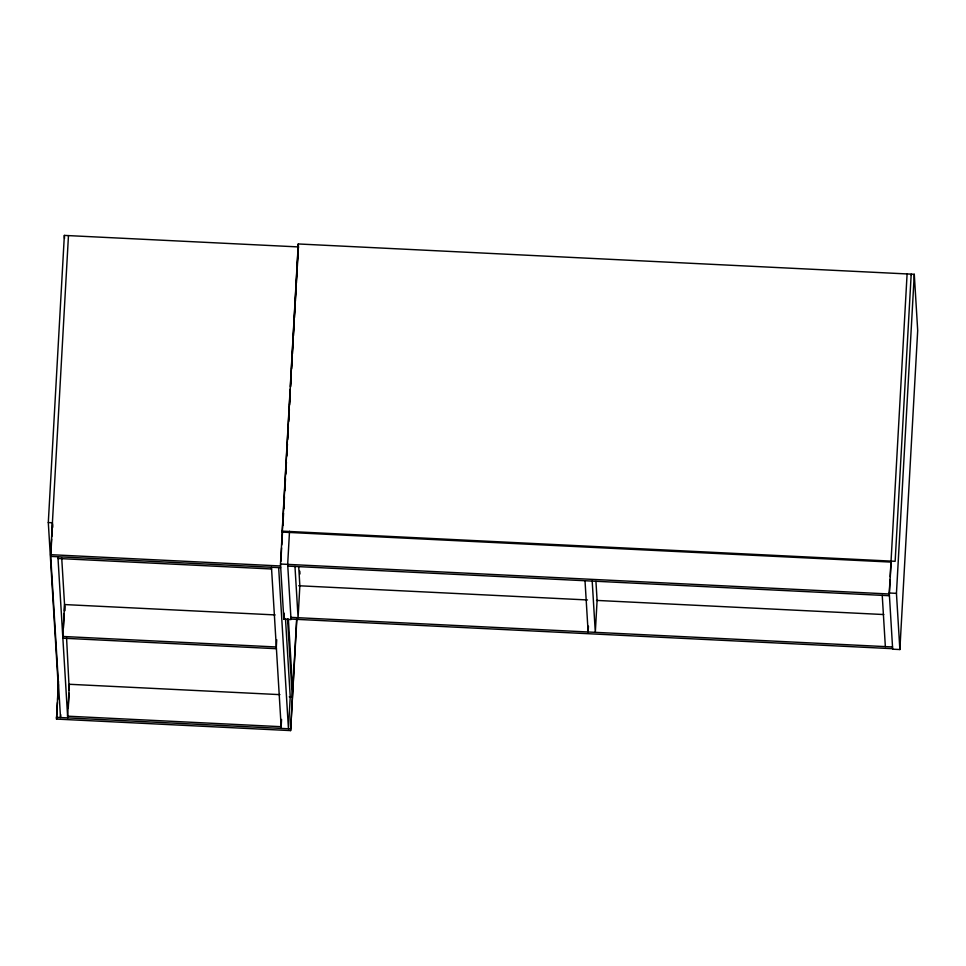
<?xml version="1.0" encoding="UTF-8"?>
<svg xmlns="http://www.w3.org/2000/svg" width="966" height="966" viewBox="0 0 966 966"><rect width="100%" height="100%" fill="white"/><g stroke="black" fill="none" stroke-linecap="round" stroke-linejoin="round"><path stroke-width="1.45" d="M58.262 686.428L48.3 522.558L64.36 235.402L298.446 246.922M60.689 714.647L60.52 717.557L50.618 554.677L68.465 235.607M50.884 553.494L51.705 538.992M51.826 536.83L52.514 524.49M296.84 619.23L290.609 730.598L56.523 719.078L58.443 681.223M56.523 719.078L57.453 702.523M57.622 699.505L58.455 684.459M63.43 628.033L64.239 613.531M64.408 610.633L64.65 606.286M68.284 707.752L69.093 693.25M69.25 690.352L66.569 637.802M890.29 576.593L891.099 562.091L282.265 532.109L282.205 531.131L298.265 243.963L914.283 274.296L917.7 330.481L899.865 649.538L892.669 649.188L889.263 593.003L907.098 273.946M289.522 531.264L287.675 564.373L291.032 619.568L283.835 619.218L280.49 564.023L290.259 389.286M290.416 386.424L298.325 244.953M280.852 561.475L281.613 547.927M281.782 544.921L282.543 531.372M282.881 525.359L283.545 513.32M283.799 508.804L284.475 496.765M284.813 490.74L285.489 478.701M285.743 474.185L286.407 462.146M286.745 456.121L287.421 444.082M287.675 439.566L288.351 427.527M288.677 421.514L289.353 409.475M289.607 404.959L290.283 392.908M290.621 386.895L291.285 374.856M291.623 368.831L292.215 358.301M292.469 353.785L293.145 341.747M293.483 335.721L294.147 323.682M294.485 317.657L295.077 307.128M295.415 301.102L296.091 289.063M296.429 283.05L297.009 272.509M297.347 266.495L298.023 254.456M276.723 639.721L276.312 646.978L62.766 636.461L64.541 604.559L275.093 614.919M283.835 619.218L284.173 613.193M281.565 719.441L281.166 726.698L67.608 716.18L69.395 684.278L279.935 694.639M290.609 730.598L296.647 619.001M588.451 626.185L588.125 631.981L585.01 580.735M890.133 579.491L889.324 593.993L280.49 564.023M899.865 649.538L896.448 593.365L914.283 274.296M282.205 531.131L895.144 561.306L911.204 274.139L911.264 275.129M48.3 522.558L52.405 522.763L52.683 527.279M889.263 593.003L896.448 593.365M287.771 566.1L889.42 595.72M50.618 554.677L280.599 565.991M50.727 556.392L280.708 567.718M58.02 558.481L271.579 568.986M298.687 585.746L587.485 599.958M596.505 600.405L883.793 614.545M290.887 617.359L892.536 646.966M290.995 619.073L892.644 648.693M62.862 638.188L276.421 648.705M289.281 696.812L292.287 696.969L287.53 618.651M56.414 717.352L290.512 728.871M882.236 595.358L885.351 646.616M595.937 581.399L597.097 600.429L595.31 632.344L592.194 581.085M298.265 243.963L298.506 247.936M299.786 571.184L299.955 573.997M298.711 566.764L299.858 585.807L298.083 617.709L294.968 566.45M288.375 619.194L292.686 689.99M285.477 618.542L290.235 696.86L288.448 728.775L278.655 567.622M271.47 567.259L281.263 728.412M64.36 235.402L64.541 238.409M61.715 557.974L64.915 610.693M57.912 556.754L67.717 717.907"/></g></svg>
